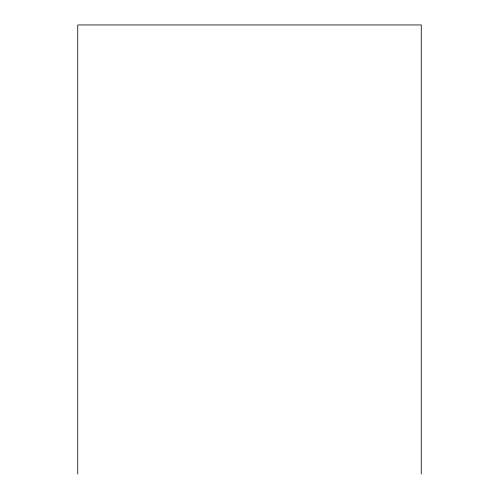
<?xml version="1.0" encoding="UTF-8"?>
<svg xmlns="http://www.w3.org/2000/svg" width="499" height="499" viewBox="0 0 499 499"><rect width="100%" height="100%" fill="white"/><g stroke="black" fill="none" stroke-linecap="round" stroke-linejoin="round"><path stroke-width="0.75" d="M421.256 474.05L421.256 24.95L77.744 24.95L77.744 474.05"/></g></svg>
